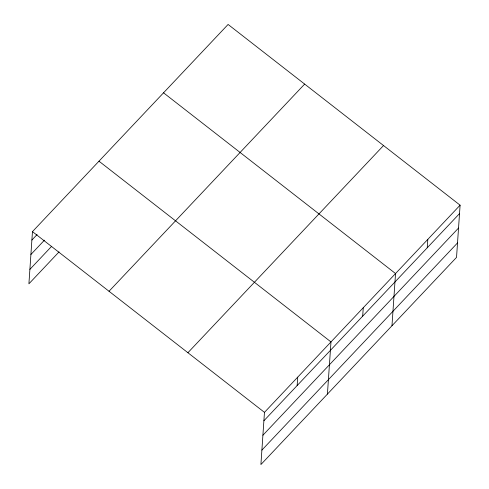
<?xml version="1.0" encoding="UTF-8"?>
<svg xmlns="http://www.w3.org/2000/svg" width="489" height="489" viewBox="0 0 489 489"><rect width="100%" height="100%" fill="white"/><g stroke="black" fill="none" stroke-linecap="round" stroke-linejoin="round"><path stroke-width="0.73" d="M460.094 205.184L264.463 412.361L260.906 464.55L456.537 257.373L460.094 205.184L228.094 24.45L32.463 231.627L28.906 283.816L59.047 251.902M297.147 385.564L297.722 377.141M327.422 394.11L330.98 341.921L98.98 161.187M362.685 316.157L363.26 307.734M391.976 325.741L395.54 273.553L163.534 92.818M427.239 247.789L427.814 239.365M31.889 240.05L37.085 234.549M30.905 254.494L44.413 240.185M29.89 269.378L51.712 246.26M109.023 291.273L304.653 84.09M187.904 352.722L383.535 145.539M263.889 420.784L459.519 213.607M262.905 435.228L458.535 228.045M261.89 450.106L457.521 242.929M32.463 231.627L264.463 412.361"/></g></svg>
